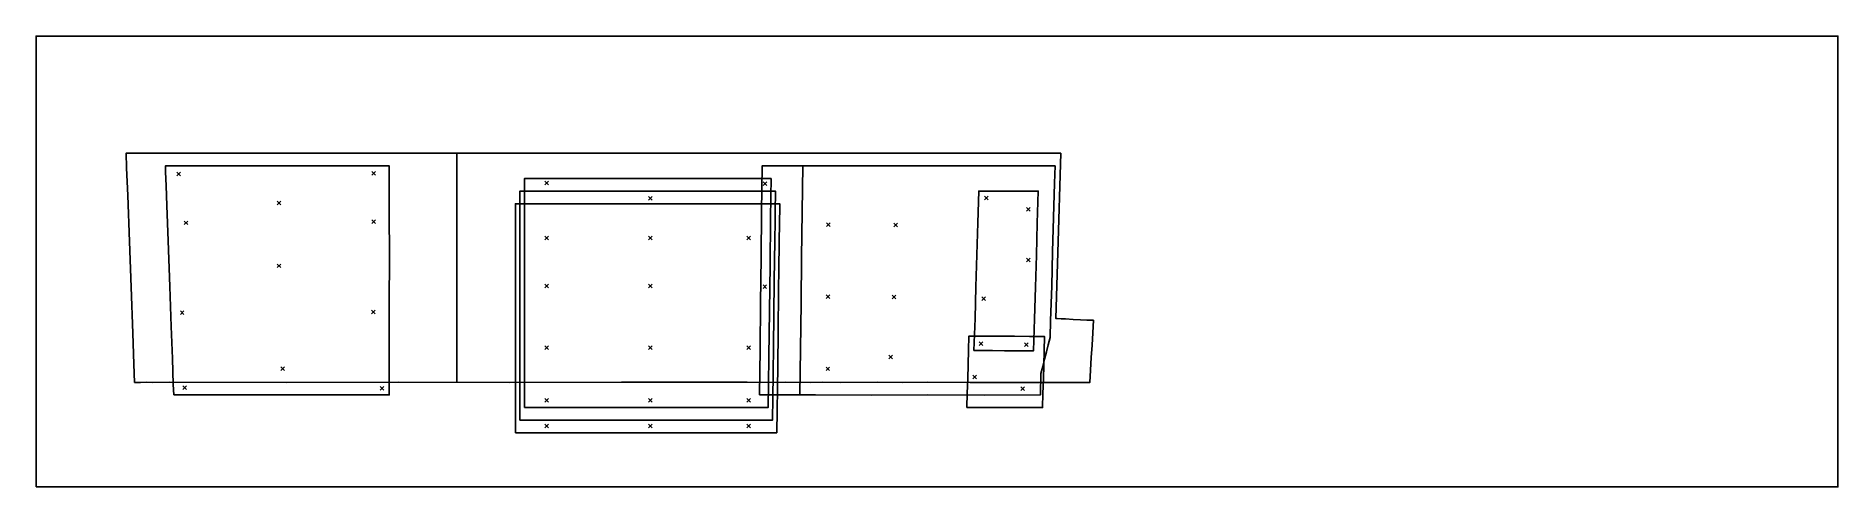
# Model space of a CAD drawing. Header units: metres. Extents: x 0 to 10000, y 0 to 2500.
import ezdxf

# ---------------------------------------------------------------- set-up
doc = ezdxf.new("R2010")
doc.units = ezdxf.units.M
for name, color, linetype in [('DATUM LINE', 141, 'Continuous'), ('FRAME', 30, 'Continuous'), ('TAGGING', 7, 'Continuous'), ('V236_LW_CUR10_090_ BX1000', 3, 'Continuous'), ('V236_LW_CUR10_092_ BX1000', 3, 'Continuous'), ('V236_LW_CUR10_094_ UD90_600', 1, 'Continuous'), ('V236_LW_CUR10_098_ BX1000', 3, 'Continuous'), ('V236_LW_CUR10_104_ BX1000', 3, 'Continuous'), ('V236_LW_CUR10_106_ BX1000', 3, 'Continuous'), ('V236_LW_CUR10_108_ BX1000', 3, 'Continuous'), ('V236_LW_CUR10_136_ UD90_600', 1, 'Continuous')]:
    doc.layers.add(name, color=color, linetype=linetype)

msp = doc.modelspace()

# ---------------------------------------------------------------- linework, layer by layer
at = {"layer": 'DATUM LINE'}
for points in [[(2335.234964, 1850.115122), (2335.220544, 1596.114859), (2335.206124, 1342.114596), (2335.233773, 1088.114331), (2335.23048, 834.114068), (2335.227186, 580.113804)], [(4239.586147, 509.975236), (4242.63614, 764.021416), (4245.686133, 1018.067596), (4248.720382, 1272.113968), (4251.713485, 1526.160825), (4254.706589, 1780.207681)]]:
    msp.add_lwpolyline(points, dxfattribs=at)
at = {"layer": 'FRAME'}
msp.add_lwpolyline([(0, 0), (10000, 0), (10000, 2500), (0, 2500), (0, 0)], dxfattribs=at)
at = {"layer": 'TAGGING'}
for points in [[(801.262292, 1744.987239), (781.262292, 1724.987239)], [(801.262292, 1724.987239), (781.262292, 1744.987239)], [(1884.350584, 1748.932444), (1864.350584, 1728.932444)], [(1884.350584, 1728.932444), (1864.350584, 1748.932444)], [(2843.194667, 1695.485279), (2823.194667, 1675.485279)], [(2843.194667, 1675.485279), (2823.194667, 1695.485279)], [(3419.338266, 1610.099799), (3399.338266, 1590.099799)], [(3419.338266, 1590.099799), (3399.338266, 1610.099799)], [(4055.941659, 1692.008001), (4035.941659, 1672.008001)], [(4055.941659, 1672.008001), (4035.941659, 1692.008001)], [(5283.276062, 1612.392453), (5263.276062, 1592.392453)], [(5283.276062, 1592.392453), (5263.276062, 1612.392453)], [(1358.307826, 1585.122313), (1338.307826, 1565.122313)], [(1358.307826, 1565.122313), (1338.307826, 1585.122313)], [(5516.869122, 1548.965795), (5496.869122, 1528.965795)], [(5516.869122, 1528.965795), (5496.869122, 1548.965795)], [(842.333587, 1474.435541), (822.333587, 1454.435541)], [(842.333587, 1454.435541), (822.333587, 1474.435541)], [(1884.350584, 1480.868806), (1864.350584, 1460.868806)], [(1884.350584, 1460.868806), (1864.350584, 1480.868806)], [(4406.558102, 1464.74229), (4386.558102, 1444.74229)], [(4406.558102, 1444.74229), (4386.558102, 1464.74229)], [(4780.082497, 1462.434535), (4760.082497, 1442.434535)], [(4780.082497, 1442.434535), (4760.082497, 1462.434535)], [(2843.194667, 1389.775511), (2823.194667, 1369.775511)], [(2843.194667, 1369.775511), (2823.194667, 1389.775511)], [(3419.338266, 1389.775511), (3399.338266, 1369.775511)], [(3419.338266, 1369.775511), (3399.338266, 1389.775511)], [(3965.481864, 1389.775511), (3945.481864, 1369.775511)], [(3965.481864, 1369.775511), (3945.481864, 1389.775511)], [(1358.307826, 1235.881357), (1338.307826, 1215.881357)], [(1358.307826, 1215.881357), (1338.307826, 1235.881357)], [(5516.380028, 1267.874795), (5496.380028, 1247.874795)], [(5516.380028, 1247.874795), (5496.380028, 1267.874795)], [(2843.194667, 1123.859552), (2823.194667, 1103.859552)], [(2843.194667, 1103.859552), (2823.194667, 1123.859552)], [(3419.338266, 1123.859552), (3399.338266, 1103.859552)], [(3419.338266, 1103.859552), (3399.338266, 1123.859552)], [(4054.383819, 1120.685128), (4034.383819, 1100.685128)], [(4054.383819, 1100.685128), (4034.383819, 1120.685128)], [(4405.315468, 1064.74229), (4385.315468, 1044.74229)], [(4405.315468, 1044.74229), (4385.315468, 1064.74229)], [(4771.384013, 1062.434535), (4751.384013, 1042.434535)], [(4771.384013, 1042.434535), (4751.384013, 1062.434535)], [(5268.275889, 1053.20513), (5248.275889, 1033.20513)], [(5268.275889, 1033.20513), (5248.275889, 1053.20513)], [(821.00491, 975.549279), (801.00491, 955.549279)], [(821.00491, 955.549279), (801.00491, 975.549279)], [(1881.354188, 979.494484), (1861.354188, 959.494484)], [(1881.354188, 959.494484), (1861.354188, 979.494484)], [(5254.177578, 804.184558), (5234.177578, 784.184558)], [(5254.177578, 784.184558), (5234.177578, 804.184558)], [(2843.194667, 782.009534), (2823.194667, 762.009534)], [(2843.194667, 762.009534), (2823.194667, 782.009534)], [(3419.338266, 782.009534), (3399.338266, 762.009534)], [(3419.338266, 762.009534), (3399.338266, 782.009534)], [(3965.481864, 782.009534), (3945.481864, 762.009534)], [(3965.481864, 762.009534), (3945.481864, 782.009534)], [(4752.744385, 730.794068), (4732.744385, 710.794068)], [(4752.744385, 710.794068), (4732.744385, 730.794068)], [(5505.843557, 798.559375), (5485.843557, 778.559375)], [(5505.843557, 778.559375), (5485.843557, 798.559375)], [(1379.429108, 666.413414), (1359.429108, 646.413414)], [(1379.429108, 646.413414), (1359.429108, 666.413414)], [(4404.072822, 664.74229), (4384.072822, 644.74229)], [(4404.072822, 644.74229), (4384.072822, 664.74229)], [(5219.039942, 619.136506), (5199.039942, 599.136506)], [(5219.039942, 599.136506), (5199.039942, 619.136506)], [(835.148326, 560.61391), (815.148326, 540.61391)], [(835.148326, 540.61391), (815.148326, 560.61391)], [(1929.437866, 557.094947), (1909.437866, 537.094947)], [(1929.437866, 537.094947), (1909.437866, 557.094947)], [(5485.12254, 555.503033), (5465.12254, 535.503033)], [(5485.12254, 535.503033), (5465.12254, 555.503033)], [(2843.194667, 490.722996), (2823.194667, 470.722996)], [(2843.194667, 470.722996), (2823.194667, 490.722996)], [(3419.338266, 490.722996), (3399.338266, 470.722996)], [(3419.338266, 470.722996), (3399.338266, 490.722996)], [(3965.481864, 490.722996), (3945.481864, 470.722996)], [(3965.481864, 470.722996), (3945.481864, 490.722996)], [(2843.194667, 348.241313), (2823.194667, 328.241313)], [(2843.194667, 328.241313), (2823.194667, 348.241313)], [(3419.338266, 348.241313), (3399.338266, 328.241313)], [(3419.338266, 328.241313), (3399.338266, 348.241313)], [(3965.481864, 348.241313), (3945.481864, 328.241313)], [(3965.481864, 328.241313), (3945.481864, 348.241313)]]:
    msp.add_lwpolyline(points, dxfattribs=at)
at = {"layer": 'V236_LW_CUR10_090_ BX1000'}
msp.add_lwpolyline([(546.3, 579.9), (579.3, 579.8), (612.4, 580), (645.4, 579.9), (742.8, 580.1), (1392.5, 579.9), (2009.1, 580.5), (2629.1, 579.9), (3249.2, 580.1), (3874.2, 580), (3947.1, 580.2), (4019.9, 579.9), (4158.7, 580.2), (4297.5, 579.8), (4366.9, 580.1), (4467.2, 579.9), (4671.5, 580), (4806.5, 579.7), (4945.5, 580), (5184.8, 579.7), (5393.2, 579.9), (5497.5, 579.7), (5631.1, 579.9), (5760.6, 579.6), (5790, 579.4), (5819.3, 579.4), (5848.6, 579.3), (5848.6, 579.3), (5852.5, 648.2), (5856.4, 717.1), (5860.3, 786.1), (5864.3, 855), (5868.2, 923.9), (5868.2, 923.9), (5850.2, 924.8), (5832.1, 925.6), (5796.4, 927.3), (5754.8, 929.3), (5713.2, 931.4), (5689.6, 932.4), (5666, 933.2), (5660.2, 933.4), (5660.2, 933.4), (5665.9, 1116.8), (5671.4, 1300.2), (5676.9, 1483.6), (5682.2, 1667.1), (5687.1, 1850.5), (5687.1, 1850.5), (5588.7, 1850.5), (5317.7, 1850.6), (4871.6, 1850.3), (4157.2, 1850.2), (3279.5, 1850.1), (2340.5, 1850), (1574.1, 1850.3), (982.8, 1850), (659.7, 1850.2), (500, 1850.4), (500, 1850.4), (502.9, 1769.6), (508.6, 1615.6), (518.1, 1361.5), (527.3, 1107.4), (536.7, 853.3), (542.9, 679.9), (546.3, 579.9)], dxfattribs=at)
at = {"layer": 'V236_LW_CUR10_092_ BX1000'}
msp.add_lwpolyline([(4014.6, 510), (4326.4, 510), (4638.1, 509.7), (4949.9, 510.2), (5261.7, 509.6), (5573.5, 509.8), (5573.5, 509.8), (5577.1, 628.7), (5577.1, 628.7), (5587.3, 668.7), (5597.5, 708.6), (5607.6, 748.6), (5617.8, 788.5), (5628.1, 828.5), (5628.1, 828.5), (5630.8, 922.9), (5636.4, 1113.3), (5641.9, 1303.7), (5647, 1494.1), (5652.2, 1684.5), (5654.9, 1780.4), (5654.9, 1780.4), (5329.9, 1780.3), (5004.8, 1780.2), (4679.8, 1780.2), (4354.7, 1780.2), (4029.7, 1780.2), (4029.7, 1780.2), (4026.7, 1526.2), (4023.7, 1272.1), (4020.8, 1018.1), (4017.9, 764.1), (4014.6, 510)], dxfattribs=at)
at = {"layer": 'V236_LW_CUR10_094_ UD90_600'}
msp.add_lwpolyline([(5165.4, 440), (5249.5, 439.9), (5333.5, 439.9), (5417.5, 440), (5501.6, 440), (5585.6, 440), (5585.6, 440), (5588, 518.8), (5590.4, 597.6), (5592.7, 676.4), (5595.1, 755.2), (5597.5, 834), (5597.5, 834), (5513.4, 834.6), (5429.4, 835.2), (5345.4, 835.7), (5261.4, 836.2), (5177.3, 836.9), (5177.3, 836.9), (5175, 757.5), (5172.6, 678.1), (5170.2, 598.8), (5167.8, 519.4), (5165.4, 440)], dxfattribs=at)
at = {"layer": 'V236_LW_CUR10_098_ BX1000'}
msp.add_lwpolyline([(763.8, 510), (1003.1, 510), (1242.4, 510.1), (1481.7, 510.2), (1721.1, 510.2), (1960.4, 510.1), (1960.4, 510.1), (1960.6, 764.1), (1960, 1018.1), (1960.8, 1272.1), (1960.1, 1526.1), (1960.4, 1780.1), (1960.4, 1780.1), (1711.9, 1780.3), (1463.3, 1779.8), (1214.7, 1780.7), (966.2, 1779.8), (717.6, 1780.3), (717.6, 1780.3), (718.7, 1747.5), (721.5, 1670), (725.8, 1560.7), (733.1, 1364.7), (742.2, 1110.7), (750.3, 889.4), (756.5, 712.9), (761.7, 568.1), (763.8, 510)], dxfattribs=at)
at = {"layer": 'V236_LW_CUR10_104_ BX1000'}
msp.add_lwpolyline([(2710.3, 440.1), (2980.8, 440.1), (3251.3, 440.1), (3521.8, 440.1), (3792.3, 440), (4062.8, 440), (4062.8, 440), (4064.3, 567.4), (4066.6, 722.4), (4069.7, 976.5), (4073.3, 1230.5), (4076.4, 1484.5), (4078.5, 1611.2), (4079.6, 1710.2), (4079.6, 1710.2), (3805.6, 1710.2), (3531.7, 1710.1), (3257.8, 1710.1), (2983.9, 1710.1), (2709.9, 1710.1), (2709.9, 1710.1), (2710, 1456.1), (2710.1, 1202.1), (2710.3, 948.1), (2709.9, 694.1), (2710.3, 440.1)], dxfattribs=at)
at = {"layer": 'V236_LW_CUR10_106_ BX1000'}
msp.add_lwpolyline([(2685.3, 370.1), (2965.6, 370), (3245.9, 370), (3526.2, 370), (3806.5, 370), (4086.9, 370), (4086.9, 370), (4088.6, 496.8), (4090.2, 623.7), (4092.4, 785.4), (4094.4, 947.1), (4097.1, 1152.3), (4098.3, 1246.6), (4100, 1373.8), (4101.2, 1466.1), (4102.5, 1558.5), (4103.2, 1607.4), (4103.7, 1640.2), (4103.7, 1640.2), (3819.9, 1640.1), (3536.2, 1640.2), (3252.4, 1640.2), (2968.7, 1640), (2685, 1640.1), (2685, 1640.1), (2685.1, 1545.1), (2685, 1434), (2685.1, 1258.6), (2685.2, 1035.1), (2685.2, 781.1), (2685.2, 622.2), (2685.5, 479.3), (2685.4, 400.6), (2685.3, 370.1)], dxfattribs=at)
at = {"layer": 'V236_LW_CUR10_108_ BX1000'}
msp.add_lwpolyline([(2660.3, 300.1), (2950.4, 300.1), (3240.6, 300.1), (3530.7, 300), (3820.8, 300), (4111, 300), (4111, 300), (4112.5, 423.3), (4114.1, 546.7), (4115.8, 670), (4118.4, 863.3), (4121.3, 1085.2), (4123, 1215.8), (4124.7, 1346.5), (4126.7, 1477.2), (4127.4, 1537.9), (4127.7, 1570.2), (4127.7, 1570.2), (3834.1, 1570.1), (3540.6, 1570.1), (3247.1, 1570.1), (2953.5, 1570.1), (2660, 1570.1), (2660, 1570.1), (2660.5, 1316.1), (2660, 1062.1), (2660.2, 808.1), (2660.4, 554.1), (2660.3, 300.1)], dxfattribs=at)
at = {"layer": 'V236_LW_CUR10_136_ UD90_600'}
msp.add_lwpolyline([(5205, 756.4), (5242.4, 756.2), (5308.4, 755.8), (5374.4, 755.2), (5440.4, 755.1), (5506.5, 754.5), (5535.1, 754.1), (5535.1, 754.1), (5540.6, 931.3), (5546, 1108.6), (5551.3, 1285.8), (5556.7, 1463.1), (5562.1, 1640.4), (5562.1, 1640.4), (5496.1, 1640.3), (5430.1, 1640.3), (5364, 1640.3), (5298, 1640.3), (5232, 1640.3), (5232, 1640.3), (5226.9, 1463.5), (5221.4, 1286.7), (5216, 1110), (5210.9, 933.2), (5205, 756.4)], dxfattribs=at)

doc.saveas('drawing.dxf')
